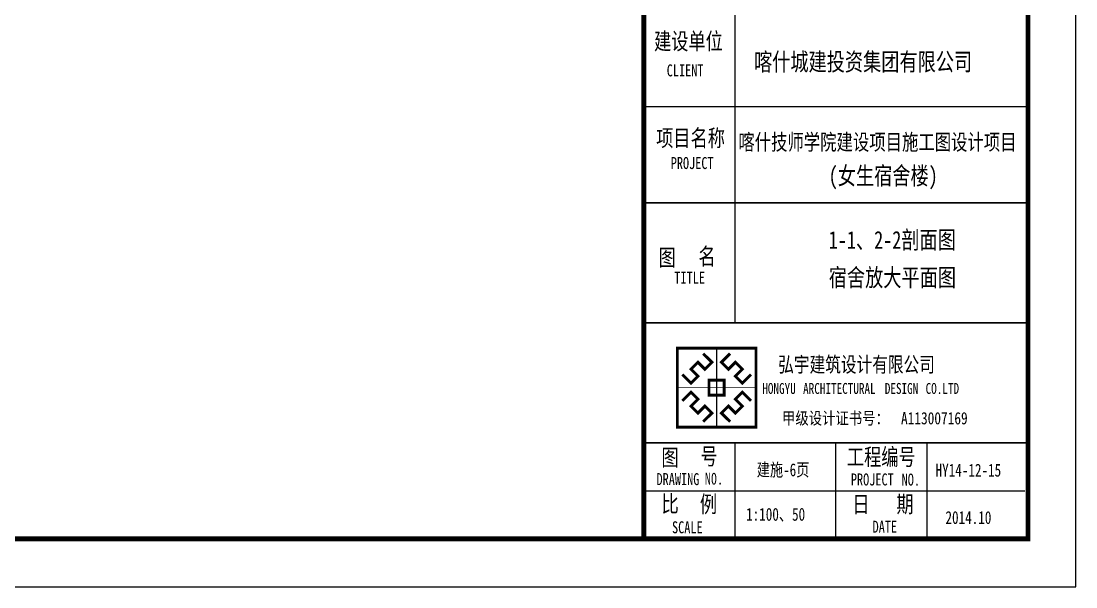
# Model space of a CAD drawing. Extents: x 30064 to 135164, y 17999 to 492668.
# Drawn here: x 92209 to 114181, y 17999 to 29780 of the extents above; entities that cross this region are included whole.
import ezdxf

# ---------------------------------------------------------------- set-up
doc = ezdxf.new("R2010")
doc.units = 0
doc.header["$LTSCALE"] = 1000
doc.header["$MEASUREMENT"] = 0
for name, color, linetype in [('PUB_TITLE', 7, 'Continuous'), ('TK', 126, 'Continuous'), ('TWT_TITLE', 7, 'Continuous')]:
    doc.layers.add(name, color=color, linetype=linetype)
doc.styles.add('-宋体', font='', dxfattribs={"width": 0.8})
doc.styles.add('_TEL_DIM', font='simhei.ttf', dxfattribs={"width": 0.8, "height": 3.5})
doc.styles.get('-宋体').set_extended_font_data('SimSun')

# ---------------------------------------------------------------- blocks, each defined once
blk = doc.blocks.new('logo')
at = {"color": 6}
blk.add_line((1004, 2011), (1004, 0), dxfattribs=at)
at = {"color": 6, "const_width": 74.6}
for points in [[(0, 2011), (2008, 2011), (2008, 0), (0, 0)], [(809, 1198), (1199, 1198), (1199, 813), (809, 813)]]:
    blk.add_lwpolyline(points, close=True, dxfattribs=at)
at = {"color": 6}
blk.add_lwpolyline([(0, 2011), (2008, 2011), (2008, 0), (0, 0)], close=True, dxfattribs=at)
for points, const_width in [([(660, 1874), (883, 1654), (704, 1475), (526, 1653), (350, 1477), (528, 1299), (350, 1120), (129, 1340)], 74.6), ([(1004, 2011), (1004, 0)], 15.2), ([(1348, 1874), (1125, 1654), (1304, 1475), (1482, 1653), (1658, 1477), (1480, 1299), (1659, 1120), (1879, 1340)], 74.6), ([(0, 1006), (2008, 1006)], 15.2), ([(660, 137), (883, 357), (704, 536), (526, 358), (350, 534), (528, 712), (350, 891), (129, 671)], 74.6), ([(1348, 137), (1125, 357), (1304, 536), (1482, 358), (1658, 534), (1480, 712), (1659, 891), (1879, 671)], 74.6)]:
    blk.add_lwpolyline(points, dxfattribs=dict(at, const_width=const_width))

msp = doc.modelspace()

# ---------------------------------------------------------------- linework, layer by layer
for p, q in [((105181, 18998), (105181, 76398)), ((107081, 23499), (107081, 29999)), ((106381, 23499), (113181, 23499)), ((106381, 20999), (113181, 20999)), ((106381, 20999), (113116, 20999)), ((107081, 18998), (107081, 20999)), ((109181, 18998), (109181, 20999)), ((111081, 18998), (111081, 20999)), ((105181, 19999), (113116, 19999)), ((107381, 19999), (107581, 19999)), ((113181, 18998), (106381, 18998)), ((106381, 18998), (108081, 18998)), ((113181, 18999), (107229, 18999))]:
    msp.add_line(p, q)
at = {"const_width": 34}
for points in [[(105181, 27999), (113181, 27999)], [(105181, 25999), (113181, 25999)], [(105181, 23499), (113181, 23499)], [(105181, 20999), (113181, 20999)]]:
    msp.add_lwpolyline(points, dxfattribs=at)
msp.add_point((113181, 18999))
at = {"layer": 'PUB_TITLE', "const_width": 100}
msp.add_lwpolyline([(105181, 76398), (113181, 76398), (113181, 18999), (105181, 18999)], close=True, dxfattribs=at)
at = {"layer": 'TWT_TITLE'}
msp.add_lwpolyline([(30081, 17999), (114181, 17999), (114181, 77399), (30081, 77399)], close=True, dxfattribs=at)
at = {"layer": 'TWT_TITLE', "const_width": 100}
msp.add_lwpolyline([(32581, 18999), (113181, 18999), (113181, 76399), (32581, 76399)], close=True, dxfattribs=at)

# ---------------------------------------------------------------- block references
at = {"color": 5, "xscale": 0.8162497762823477, "yscale": 0.8162497763405554, "zscale": 0.8162497763138334}
msp.add_blockref('logo', (105878, 21327), dxfattribs=at)

# ---------------------------------------------------------------- texts
at = {"style": '-宋体', "width": 0.75}
for s, height, p in [('建设单位', 350, (105394, 29187)), ('喀什城建投资集团有限公司', 370.27, (107475, 28749)), ('CLIENT', 250, (105658, 28629)), ('项目名称', 350, (105438, 27171)), ('喀什技师学院建设项目施工图设计项目', 333.25, (107149, 27095)), ('PROJECT', 250, (105741, 26700)), ('(女生宿舍楼)', 370.3, (109031, 26376)), ('1-1、2-2剖面图', 370.3, (109032, 25039)), ('图', 350, (105490, 24681)), ('名', 350, (106319, 24706)), ('宿舍放大平面图', 370.3, (109032, 24256)), ('TITLE', 250, (105816, 24315)), ('图', 350, (105548, 20519)), ('号', 350, (106360, 20543)), ('工程编号', 350, (109410, 20531)), ('建施-6页', 267.7, (107534, 20304)), ('HY14-12-15', 267.7, (111258, 20295)), ('DRAWING', 250, (105445, 20118)), ('N0.', 250, (106450, 20129)), ('PROJECT', 250, (109493, 20111)), ('NO.', 250, (110551, 20108)), ('比', 350, (105550, 19554)), ('例', 350, (106348, 19548)), ('日', 350, (109526, 19545)), ('期', 350, (110441, 19547)), ('1:100、50', 267.7, (107311, 19377)), ('2014.10', 267.7, (111464, 19309)), ('SCALE', 250, (105768, 19115)), ('DATE', 250, (109946, 19127))]:
    msp.add_text(s, height=height, dxfattribs=at).set_placement(p)
at = {"layer": 'TK', "color": 9}
for s, height, style, width, p in [('弘宇建筑设计有限公司', 319, '-宋体', 0.75, (107980, 22471)), ('HONGYU', 227.8, '-宋体', 0.75, (107648, 22017, 0)), ('ARCHITECTURAL', 227.85, '-宋体', 0.75, (108498, 22017, 0)), ('DESIGN', 227.8, '-宋体', 0.75, (110200, 22017, 0)), ('CO.LTD', 227.8, '-宋体', 0.75, (111050, 22017, 0)), ('甲级设计证书号：', 255.1, '_TEL_DIM', 0.8, (108059, 21384)), ('A113007169', 255.1, '_TEL_DIM', 0.8, (110538, 21384))]:
    msp.add_text(s, height=height, dxfattribs=dict(at, style=style, width=width)).set_placement(p)

doc.saveas('drawing.dxf')
